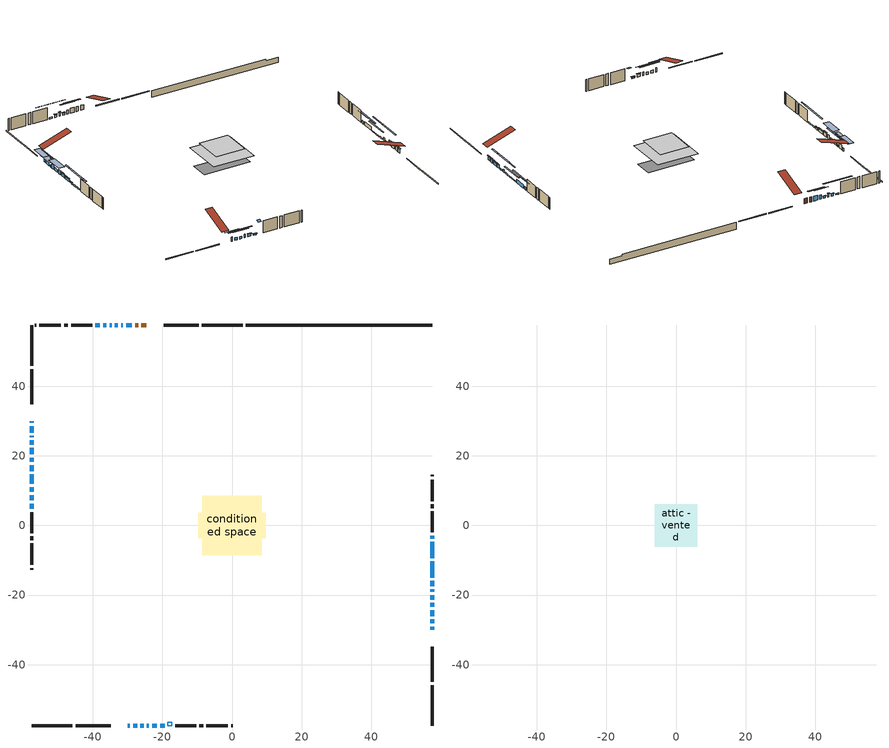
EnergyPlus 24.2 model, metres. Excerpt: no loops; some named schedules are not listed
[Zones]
conditioned space
 floor outside (Floor1 construction): -2.78,-2.78 -2.78,2.78 2.78,2.78 2.78,-2.78 z0.79
 floor adiabatic (AdiabaticFloorConstruction): -8.6,-8.6 -8.6,8.6 8.6,8.6 8.6,-8.6 z3.23
 floor foundation (Slab1 construction): -9.72,-3.69 -9.72,3.69 9.72,3.69 9.72,-3.69 z-1.95
 wall outside (RimJoist1 construction): 3.06,57.64 -8.67,57.64 / -57.64,-57.64 -45.9,-57.64 / -57.64,57.64 -57.64,45.9 / 57.64,-57.64 57.64,-45.9 z0.79:1.09
 wall outside (RimJoist2 construction): -9.6,57.64 -19.66,57.64 / -44.97,-57.64 -34.92,-57.64 / -57.64,44.97 -57.64,34.92 / 57.64,-44.97 57.64,-34.92 z0.79:1.09
 wall outside (AdiabaticWallConstruction 1): -24.65,57.64 -26.03,57.64 / -26.96,57.64 -27.85,57.64 z0.79:2.82
 wall outside (AdiabaticWallConstruction): -57.64,29.93 -57.64,29.47 / -57.64,22.3 -57.64,20.46 / 57.64,-19.09 57.64,-18.36 / 57.64,-3.77 57.64,-2.91 z0.79:2.01; 57.64,-29.93 57.64,-29.06 / 57.64,-28.13 57.64,-26.96 / -31.34,57.64 -31.9,57.64 / -29.93,-57.64 -29.37,-57.64 / -57.64,19.54 -57.64,18.32 z0.79:2.52; -28.78,57.64 -30.41,57.64 z0.79:2.77; -28.44,-57.64 -27.27,-57.64 / -22.96,-57.64 -21.59,-57.64 / -57.64,14.73 -57.64,11.99 z0.79:1.91; -26.34,-57.64 -25.37,-57.64 / -36.1,57.64 -37.07,57.64 z0.79:1.76; -57.64,28.54 -57.64,26.71 / -57.64,24.44 -57.64,23.22 z0.79:2.57; -57.64,25.78 -57.64,25.37 / -32.82,57.64 -33.69,57.64 z0.79:1.61; 57.64,-26.04 57.64,-24.31 / 57.64,-23.38 57.64,-22.21 z0.79:2.26; -34.62,57.64 -35.18,57.64 / -24.45,-57.64 -23.89,-57.64 / 57.64,-9.38 57.64,-4.7 z0.79:2.21; -20.66,-57.64 -19.33,-57.64 z0.79:1.25; -57.64,17.39 -57.64,15.66 z0.79:2.37; -57.64,11.06 -57.64,9.69 z0.79:1.4; 57.64,-21.29 57.64,-20.01 / 57.64,-17.44 57.64,-15.91 / -38,57.64 -39.27,57.64 / -57.64,8.76 -57.64,7.23 / -57.64,6.31 -57.64,4.78 z0.79:1.35; 57.64,-14.98 57.64,-10.31 z0.79:1.1
 wall outside (Wall1 construction): -40.2,57.64 -46.24,57.64 / -16.36,-57.64 -10.32,-57.64 / -57.64,3.85 -57.64,-2.19 / 57.64,-1.98 57.64,4.06 z0.79:5.67
 wall outside (Wall2 construction): -47.17,57.64 -48.26,57.64 / -9.39,-57.64 -8.3,-57.64 / -57.64,-3.12 -57.64,-4.21 / 57.64,4.99 57.64,6.08 z0.79:5.67
 wall outside (Wall3 construction): -49.19,57.64 -55.36,57.64 / -7.37,-57.64 -1.2,-57.64 / -57.64,-5.14 -57.64,-11.31 / 57.64,7.01 57.64,13.18 z0.79:5.67
 wall outside (Wall4 construction): -56.29,57.64 -56.71,57.64 / -0.27,-57.64 0.15,-57.64 / -57.64,-12.24 -57.64,-12.66 / 57.64,14.11 57.64,14.53 z0.79:5.67
 wall foundation (FoundationWall1 construction): 3.99,57.64,-1.95 3.99,57.64,0.79 52.27,57.64,0.79 52.27,57.64,0.05 57.64,57.64,0.05 57.64,57.64,-1.95
 window (WindowConstruction 25): -57.64,29.92 -57.64,29.47 z0.79:2.01
 window (WindowConstruction 3): 57.64,-29.92 57.64,-29.06 z0.79:2.52
 window (WindowConstruction 4): 57.64,-28.13 57.64,-26.96 z0.79:2.52
 window (WindowConstruction 5): -28.78,57.64 -30.41,57.64 z0.79:2.77
 window (WindowConstruction 6): -31.34,57.64 -31.9,57.64 z0.79:2.52
 window (WindowConstruction 7): -29.92,-57.64 -29.37,-57.64 z0.79:2.52
 window (WindowConstruction 8): -28.44,-57.64 -27.27,-57.64 z0.79:1.91
 window (WindowConstruction 9): -26.34,-57.64 -25.37,-57.64 z0.79:1.76
 window (WindowConstruction 10): -57.64,28.54 -57.64,26.71 z0.79:2.57
 window (WindowConstruction 26): -57.64,25.78 -57.64,25.37 z0.79:1.6
 window (WindowConstruction 11): -57.64,24.44 -57.64,23.22 z0.79:2.57
 window (WindowConstruction 12): -57.64,22.29 -57.64,20.47 z0.79:2.01
 window (WindowConstruction 13): -57.64,19.54 -57.64,18.32 z0.79:2.52
 window (WindowConstruction 14): 57.64,-26.04 57.64,-24.31 z0.79:2.26
 window (WindowConstruction 15): 57.64,-23.38 57.64,-22.21 z0.79:2.26
 window (WindowConstruction 16): -32.82,57.64 -33.69,57.64 z0.79:1.6
 window (WindowConstruction 17): -34.62,57.64 -35.17,57.64 z0.79:2.21
 window (WindowConstruction 18): -36.1,57.64 -37.07,57.64 z0.79:1.76
 window (WindowConstruction 19): -24.45,-57.64 -23.89,-57.64 z0.79:2.21
 window (WindowConstruction 20): -22.96,-57.64 -21.59,-57.64 z0.79:1.91
 window (WindowConstruction 21): -20.66,-57.64 -19.34,-57.64 z0.79:1.25
 window (WindowConstruction 22): -57.64,17.39 -57.64,15.66 z0.79:2.37
 window (WindowConstruction 23): -57.64,14.73 -57.64,11.99 z0.79:1.91
 window (WindowConstruction 24): -57.64,11.06 -57.64,9.69 z0.79:1.4
 window (WindowConstruction 28): 57.64,-21.29 57.64,-20.01 z0.79:1.35
 window (WindowConstruction 27): 57.64,-19.09 57.64,-18.36 z0.79:2.01
 window (WindowConstruction 29): 57.64,-17.44 57.64,-15.91 z0.79:1.35
 window (WindowConstruction 30): -38,57.64 -39.27,57.64 z0.79:1.35
 window (WindowConstruction 31): -57.64,8.76 -57.64,7.23 z0.79:1.35
 window (WindowConstruction 32): -57.64,6.3 -57.64,4.78 z0.79:1.35
 window (WindowConstruction): 57.64,-14.98 57.64,-10.31 z0.79:1.09
 window (WindowConstruction 1): 57.64,-9.38 57.64,-4.7 z0.79:2.21
 window (WindowConstruction 2): 57.64,-3.77 57.64,-2.91 z0.79:2.01
 door (Door): -24.65,57.64 -26.03,57.64 z0.79:2.82
 door (Door 1): -26.96,57.64 -27.85,57.64 z0.79:2.82
 ceiling adiabatic (AdiabaticFloorConstruction): 8.6,-8.6 8.6,8.6 -8.6,8.6 -8.6,-8.6 z3.23
 roof outside (AdiabaticRoofConstruction): -17.29,-57.64,5.67 -17.29,-56.57,6.02 -18.41,-56.57,6.02 -18.41,-57.64,5.67
 skylight (SkylightConstruction): -17.29,-57.64,5.67 -17.29,-56.58,6.02 -18.41,-56.58,6.02 -18.41,-57.64,5.67
attic - vented
 floor to conditioned space (Floor3 construction Reversed): -6.1,-6.1 -6.1,6.1 6.1,6.1 6.1,-6.1 z5.67
 roof outside (Roof1 construction): -23.72,57.64,5.67 -23.72,45.74,9.63 -20.59,45.74,9.63 -20.59,57.64,5.67; -30.85,-57.64,5.67 -30.85,-45.74,9.63 -33.99,-45.74,9.63 -33.99,-57.64,5.67; -57.64,30.85,5.67 -45.74,30.85,9.63 -45.74,33.99,9.63 -57.64,33.99,5.67; 57.64,-30.85,5.67 45.74,-30.85,9.63 45.74,-33.99,9.63 57.64,-33.99,5.67
shading: -57.64,26.42 -57.64,32.98 -60.08,32.98 -60.08,26.42 z5.06; 57.64,-28.86 57.64,-30.13 58.05,-30.13 58.05,-28.86 z2.72; 57.64,-26.76 57.64,-28.33 58.05,-28.33 58.05,-26.76 z2.72; -33.11,57.64 -26.08,57.64 -26.08,58.05 -33.11,58.05 z5.47; -34.6,57.64 -28.64,57.64 -28.64,58.05 -34.6,58.05 z5.22; -26.67,-57.64 -32.62,-57.64 -32.62,-58.05 -26.67,-58.05 z5.22; -24.57,-57.64 -31.14,-57.64 -31.14,-58.05 -24.57,-58.05 z4.61; -22.67,-57.64 -29.04,-57.64 -29.04,-58.05 -22.67,-58.05 z4.46; -57.64,24.01 -57.64,31.24 -58.05,31.24 -58.05,24.01 z5.27; -57.64,22.32 -57.64,28.83 -60.08,28.83 -60.08,22.32 z4.65; -57.64,20.52 -57.64,27.14 -58.05,27.14 -58.05,20.52 z5.27; -57.64,17.77 -57.64,24.99 -58.05,24.99 -58.05,17.77 z4.71; -57.64,15.27 -57.64,22.59 -60.08,22.59 -60.08,15.27 z5.57; 57.64,-24.11 57.64,-26.24 58.05,-26.24 58.05,-24.11 z2.46; 57.64,-22.01 57.64,-23.58 58.05,-23.58 58.05,-22.01 z2.46; -33.89,57.64 -32.62,57.64 -32.62,58.05 -33.89,58.05 z1.8; -35.38,57.64 -34.42,57.64 -34.42,58.05 -35.38,58.05 z2.41; -37.27,57.64 -35.9,57.64 -35.9,58.05 -37.27,58.05 z1.96; -21.19,-57.64 -27.15,-57.64 -27.15,-58.05 -21.19,-58.05 z4.91; -21.38,-57.64 -23.16,-57.64 -23.16,-58.05 -21.38,-58.05 z2.11; -19.14,-57.64 -20.86,-57.64 -20.86,-58.05 -19.14,-58.05 z1.45; -57.64,15.46 -57.64,17.59 -58.05,17.59 -58.05,15.46 z2.57; -57.64,11.79 -57.64,14.93 -58.05,14.93 -58.05,11.79 z2.11; -57.64,9.49 -57.64,11.26 -58.05,11.26 -58.05,9.49 z1.6; 57.64,-14.52 57.64,-26.78 58.05,-26.78 58.05,-14.52 z6.85; 57.64,-10.41 57.64,-22.93 58.05,-22.93 58.05,-10.41 z6.85; -44.77,57.64 -32.5,57.64 -32.5,58.05 -44.77,58.05 z6.85; -57.64,1.73 -57.64,14.26 -58.05,14.26 -58.05,1.73 z6.85; -57.64,-0.72 -57.64,11.8 -58.05,11.8 -58.05,-0.72 z6.85; 57.64,-7.61 57.64,-17.68 58.05,-17.68 58.05,-7.61 z3.8; 57.64,-2 57.64,-12.08 58.05,-12.08 58.05,-2 z4.91; 57.64,-0.21 57.64,-6.47 58.05,-6.47 58.05,-0.21 z4.71
[Building]
Building 1: Terrain=Suburbs
[Site:Location]
Edmonton Intl AP_AB: Latitude {deg}=53.31; Longitude {deg}=-113.58; Time Zone {hr}=-7; Elevation {m}=723; Keep Site Location Information=Yes
[Site:GroundTemperature:Shallow]
-1.56185, -3.61833, -3.78302, -2.80711, 1.11059, 5.01004, 8.39065, 10.5322, 10.7141, 8.97234, 5.67794, 1.89811
[Site:WaterMainsTemperature]
Calculation Method=Schedule; Temperature Schedule=mains temperature schedule
[Material] Roughness=Rough; Thermal Absorptance=0.9
Name | Thickness {m} | Conductivity {W/m-K} | Density {kg/m3} | Specific Heat {J/kg-K} | Solar Absorptance | Visible Absorptance
asphalt or fiberglass shingles | 0.00635 | 0.162714 | 1121.4 | 1465.45 | 0.4 | 0.4
asphalt or fiberglass shingles 1 | 0.00635 | 0.162714 | 1121.4 | 1465.45 | 0.7 | 0.7
ceiling loosefill ins | 0.169333 | 0.0480833 | 16.02 | 1046.75 | 0.7 | 0.7
ceiling stud and cavity | 0.1397 | 0.502125 | 65.682 | 1177.47 | 0.7 | 0.7
concrete 4.0 in. | 0.1016 | 1.803125 | 2242.8 | 837.4 | 0.7 | 0.7
concrete 8.0 in. | 0.2032 | 1.803125 | 2242.8 | 837.4 | 0.7 | 0.7
door material | 0.04445 | 0.053851 | 512.64 | 1214.23 | 0.7 | 0.7
exterior vertical ins | 0.0463172 | 0.029427 | 32.04 | 1214.23 | 0.7 | 0.7
floor covering | 0.0127 | 0.0433444 | 54.468 | 1339.84 | 0.6 | 0.6
floor rigid ins | 0.103632 | 0.029427 | 32.04 | 1214.23 | 0.7 | 0.7
floor rigid ins 1; roof rigid ins; wall rigid ins 1 | 0.512978 | 0.029427 | 32.04 | 1214.23 | 0.7 | 0.7
floor stud and cavity | 0.1397 | 0.442739 | 92.3553 | 1139.71 | 0.7 | 0.7
floor stud and cavity 1 | 0.1397 | 1.75129 | 37.0049 | 1207.88 | 0.7 | 0.7
furniture material conditioned space 1 | 0.1524 | 0.115458 | 640.8 | 1214.23 | 0.6 | 0.6
gypsum board | 0.0127 | 0.160291 | 801 | 837.4 | 0.6 | 0.6
gypsum board 1 | 0.0127 | 0.160291 | 801 | 837.4 | 0.7 | 0.7
osb sheathing 0.5 in. | 0.0127 | 0.115458 | 512.64 | 1214.23 | 0.7 | 0.7
osb sheathing 0.75 in. | 0.01905 | 0.115458 | 512.64 | 1214.23 | 0.7 | 0.7
osb sheathing 2.0 in. | 0.0508 | 0.115458 | 512.64 | 1214.23 | 0.7 | 0.7
rim joist rigid ins; wall rigid ins | 0.051816 | 0.029427 | 32.04 | 1214.23 | 0.7 | 0.7
rim joist stud and cavity | 0.0508 | 0.0448971 | 125.044 | 1163.47 | 0.6 | 0.6
rim joist stud and cavity 1 | 0.0508 | 0.0314414 | 125.044 | 1163.47 | 0.6 | 0.6
roof stud and cavity | 0.18415 | 1.78685 | 37.0049 | 1207.88 | 0.6 | 0.6
wall stud and cavity | 0.1397 | 0.24263 | 139.0536 | 1170.24 | 0.7 | 0.7
wall stud and cavity 1 | 0.1397 | 0.362289 | 139.0536 | 1170.24 | 0.7 | 0.7
wall stud and cavity 2 | 0.1397 | 0.249497 | 139.0536 | 1170.24 | 0.7 | 0.7
wall stud and cavity 3 | 0.1397 | 0.383292 | 139.0536 | 1170.24 | 0.7 | 0.7
wall stud and cavity 4 | 0.0889 | 0.380278 | 52.3479 | 1209.89 | 0.7 | 0.7
wall stud and cavity 5 | 0.0889 | 0.391764 | 83.0341 | 1211.67 | 0.7 | 0.7
wood siding | 0.0254 | 0.102417 | 544.68 | 1172.36 | 0.4 | 0.4
wood siding 1; wood siding 2; wood siding 3 | 0.0254 | 0.102417 | 544.68 | 1172.36 | 0.7 | 0.7
[WindowMaterial:SimpleGlazingSystem]
Name | U-Factor {W/m2-K} | Solar Heat Gain Coefficient
SkylightMaterial | 2.63779 | 0.4586
WindowMaterial | 2.4211 | 0.36
WindowMaterial 1 | 1.939037 | 0.46
WindowMaterial 10 | 1.98389 | 0.45
WindowMaterial 11 | 2.07474 | 0.43
WindowMaterial 12 | 1.98673 | 0.45
WindowMaterial 13 | 2.06339 | 0.43
WindowMaterial 14 | 2.01058 | 0.44
WindowMaterial 15 | 2.15026 | 0.41
WindowMaterial 16 | 2.17865 | 0.41
WindowMaterial 17 | 2.46993 | 0.27
WindowMaterial 18 | 2.93382 | 0.6
WindowMaterial 19 | 2.55056 | 0.26
WindowMaterial 2 | 1.777214 | 0.55
WindowMaterial 20 | 1.953232 | 0.46
WindowMaterial 21 | 2.15594 | 0.41
WindowMaterial 22 | 2.26155 | 0.39
WindowMaterial 23 | 2.711245 | 0.29
WindowMaterial 24 | 2.16956 | 0.41
WindowMaterial 25 | 2.99458 | 0.52
WindowMaterial 26 | 3.01388 | 0.5
WindowMaterial 27 | 3.02183 | 0.49
WindowMaterial 28 | 2.99117 | 0.53
WindowMaterial 29 | 3.0559 | 0.43
WindowMaterial 3 | 2.04805 | 0.44
WindowMaterial 4 | 1.992978 | 0.45
WindowMaterial 5 | 2.049758 | 0.44
WindowMaterial 6 | 2.16218 | 0.41
WindowMaterial 7 | 2.046919 | 0.44
WindowMaterial 8 | 2.09972 | 0.42
WindowMaterial 9 | 2.03386 | 0.44
[Construction]
AdiabaticFloorConstruction: floor stud and cavity 1, floor rigid ins 1, osb sheathing 0.75 in., floor covering
AdiabaticRoofConstruction: asphalt or fiberglass shingles 1, roof rigid ins, osb sheathing 0.75 in., roof stud and cavity
AdiabaticWallConstruction: wood siding 2, wall rigid ins 1, wall stud and cavity 4, gypsum board
AdiabaticWallConstruction 1: wood siding 3, wall rigid ins 1, wall stud and cavity 4, gypsum board
Door; Door 1: door material
Floor1 construction: floor stud and cavity, floor rigid ins, osb sheathing 0.75 in., floor covering
Floor3 construction Reversed: gypsum board, ceiling stud and cavity, ceiling loosefill ins
FoundationWall1 construction: concrete 8.0 in., gypsum board 1
furniture construction conditioned space 1: furniture material conditioned space 1
PartitionWallConstruction: gypsum board, wall stud and cavity 5, gypsum board
RimJoist1 construction: wood siding 1, rim joist rigid ins, osb sheathing 2.0 in., rim joist stud and cavity
RimJoist2 construction: wood siding 1, osb sheathing 2.0 in., rim joist stud and cavity 1
Roof1 construction: asphalt or fiberglass shingles
SkylightConstruction: SkylightMaterial
Slab1 construction: concrete 4.0 in.
Wall1 construction: wood siding, wall rigid ins, osb sheathing 0.5 in., wall stud and cavity, gypsum board
Wall2 construction: wood siding, wall rigid ins, osb sheathing 0.5 in., wall stud and cavity 1, gypsum board
Wall3 construction: wood siding, wall rigid ins, osb sheathing 0.5 in., wall stud and cavity 2, gypsum board
Wall4 construction: wood siding, wall rigid ins, osb sheathing 0.5 in., wall stud and cavity 3, gypsum board
WindowConstruction: WindowMaterial
WindowConstruction 1: WindowMaterial 1
WindowConstruction 10: WindowMaterial 9
WindowConstruction 11: WindowMaterial 10
WindowConstruction 12: WindowMaterial 11
WindowConstruction 13: WindowMaterial 12
WindowConstruction 14: WindowMaterial 13
WindowConstruction 15: WindowMaterial 14
WindowConstruction 16: WindowMaterial 15
WindowConstruction 17; WindowConstruction 19: WindowMaterial 16
WindowConstruction 18: WindowMaterial 17
WindowConstruction 2: WindowMaterial 2
WindowConstruction 20; WindowConstruction 23: WindowMaterial 18
WindowConstruction 21: WindowMaterial 19
WindowConstruction 22: WindowMaterial 20
WindowConstruction 24: WindowMaterial 21
WindowConstruction 25: WindowMaterial 22
WindowConstruction 26: WindowMaterial 23
WindowConstruction 27: WindowMaterial 24
WindowConstruction 28: WindowMaterial 25
WindowConstruction 29: WindowMaterial 26
WindowConstruction 3: WindowMaterial 3
WindowConstruction 30: WindowMaterial 27
WindowConstruction 31: WindowMaterial 28
WindowConstruction 32: WindowMaterial 29
WindowConstruction 4: WindowMaterial 4
WindowConstruction 5: WindowMaterial 5
WindowConstruction 6; WindowConstruction 7: WindowMaterial 6
WindowConstruction 8: WindowMaterial 7
WindowConstruction 9: WindowMaterial 8
[Zone] Multiplier=1; Part of Total Floor Area=Yes
Name | Volume {m3}
attic - vented | 97.1249
conditioned space | 1243.5
[Space]
Name | Zone | Volume {m3}
attic - vented 1 | attic - vented | 97.1249
conditioned space 1 | conditioned space | 1243.5
[ZoneInfiltration:EffectiveLeakageArea]
infil attic - vented 1: Zone or Space=attic - vented 1; Schedule=Always On Discrete; Effective Air Leakage Area {cm2}=5184.74; Stack Coefficient=0.000275701; Wind Coefficient=1.12186e-05
[ZoneMixing]
whole house fan mix: Zone or Space=attic - vented; Schedule=Always On Continuous; Design Flow Rate Calculation Method=Flow/Zone; Design Flow Rate {m3/s}=0; Source Zone or Space=conditioned space
[SurfaceProperty:ExposedFoundationPerimeter]
Slab1: Exposed Perimeter Calculation Method=TotalExposedPerimeter; Total Exposed Perimeter {m}=53.644
[InternalMass] Zone or ZoneList=conditioned space; Space or SpaceList=conditioned space 1
Name | Construction | Surface Area {m2}
furniture mass conditioned space 1 | furniture construction conditioned space 1 | 188.028
partition wall mass | PartitionWallConstruction | 470.07
[Lights]
interior lighting: Zone or ZoneList or Space or SpaceList=conditioned space 1; Schedule=interior lighting schedule; Design Level Calculation Method=LightingLevel; Lighting Level {W}=343.2; Return Air Fraction=0; Fraction Radiant=0.6; Fraction Visible=0.2; Fraction Replaceable=1
[People]
occupants: Zone or ZoneList or Space or SpaceList=conditioned space 1; Number of People Schedule=occupants schedule; Number of People Calculation Method=People; Number of People=3; Fraction Radiant=0.314171; Sensible Heat Fraction=0.56303; Activity Level Schedule=occupants activity schedule; Carbon Dioxide Generation Rate {m3/s-W}=0; Enable ASHRAE 55 Comfort Warnings=No; Mean Radiant Temperature Calculation Type=EnclosureAveraged
[ElectricEquipment] Zone or ZoneList or Space or SpaceList=conditioned space 1; Design Level Calculation Method=EquipmentLevel
Name | Schedule | Design Level {W} | Fraction Latent | Fraction Radiant | Fraction Lost
clothes dryer | clothes dryer schedule | 140.772 | 0.015 | 0.081 | 0.85
clothes washer | clothes washer schedule | 32.1985 | 0.03 | 0.162 | 0.7
cooking range | cooking range schedule | 215.147 | 0.08 | 0.432 | 0.2
dishwasher | dishwasher schedule | 66.8632 | 0.3 | 0.18 | 0.4
fridge | fridge schedule | 72.9452 | 0 | 0.6 | 0
mech vent bath fan 0 | mech vent bath fan 0 schedule | 50.2 | 0 | 0 | 1
mech vent bath fan 1 | mech vent bath fan 1 schedule | 50.2 | 0 | 0 | 1
mech vent house fan | mech vent house fan schedule | 0 | 0 | 0 | 1
mech vent house fan cfis | mech vent house fan cfis schedule | 0 | 0 | 0 | 0
mech vent range fan 0 | mech vent range fan 0 schedule | 57 | 0 | 0 | 1
misc plug loads | misc plug loads schedule | 494.7 | 0.045 | 0.513 | 0.1
whole house fan | Always On Discrete | 0 | 0 | 0 | 1
[OtherEquipment] Zone or ZoneList or Space or SpaceList=conditioned space 1; Design Level Calculation Method=EquipmentLevel
Name | Fuel Type | Schedule | Design Level {W} | Fraction Latent | Fraction Radiant | Fraction Lost
clothes dryer 1 | Electricity | clothes dryer schedule | 0 | 0.015 | 0.081 | 0.85
cooking range 1 | Electricity | cooking range schedule | 0 | 0.08 | 0.432 | 0.2
general water use latent | None | general water use schedule | 62.594 | 1 | 0 | 0
general water use sensible | None | general water use schedule | -61.6891 | 0 | 0.6 | 0
mech vent house fan latent load | None | Always On Discrete | 0 | 1 | 0 | 0
mech vent house fan sensible load | None | Always On Discrete | 0 | 0 | 0 | 0
water heater energy adjustment1 | NaturalGas | Always On Discrete | 0.01 | 0 | 0 | 1
[ZoneInfiltration:DesignFlowRate] Zone or ZoneList or Space or SpaceList=conditioned space 1; Schedule=Always On Discrete; Design Flow Rate Calculation Method=Flow/Zone; Design Flow Rate {m3/s}=0
infil flow; natural vent flow; whole house fan flow
[Foundation:Kiva]
Foundation Kiva 1: Initial Indoor Air Temperature {C}=18; Wall Height Above Grade {m}=0.790011; Wall Depth Below Slab {m}=0.2032; Custom Block Material Name 1=exterior vertical ins; Custom Block Depth 1 {m}=2.74; Custom Block X Position 1 {m}=0.2159; Custom Block Z Position 1 {m}=0
[Foundation:Kiva:Settings]
Soil Conductivity {W/m-K}=0.849921; Soil Density {kg/m3}=1842.3; Soil Specific Heat {J/kg-K}=418.7; Ground Solar Absorptivity=0.9; Ground Thermal Absorptivity=0.9; Ground Surface Roughness {m}=0.03; Far-Field Width {m}=40; Deep-Ground Boundary Condition=ZeroFlux; Deep-Ground Depth {m}=40; Minimum Cell Dimension {m}=0.2; Maximum Cell Growth Coefficient=3; Simulation Timestep=Timestep
[Exterior:Lights]
exterior lighting: Schedule=exterior lighting schedule; Design Level {W}=75.6
[Schedule:Constant]
Name | Hourly Value
Always On Continuous; mech vent house fan schedule; mech vent house fan cfis schedule; Always On Discrete | 1
occupants activity schedule | 117.228
fridge schedule | 0
[Schedule:Week:Daily]
interior lighting schedule Week Rule - Jan1-Jan27: interior lighting schedule day, interior lighting schedule day, interior lighting schedule day, interior lighting schedule day, interior lighting schedule day, interior lighting schedule day, interior lighting schedule day, interior lighting schedule default day, interior lighting schedule default day, interior lighting schedule default day, interior lighting schedule default day, interior lighting schedule default day
interior lighting schedule Week Rule - Jan28-Feb3: interior lighting schedule day, interior lighting schedule day, interior lighting schedule day, interior lighting schedule day, interior lighting schedule day 1, interior lighting schedule day 1, interior lighting schedule day 1, interior lighting schedule default day, interior lighting schedule default day, interior lighting schedule default day, interior lighting schedule default day, interior lighting schedule default day
interior lighting schedule Week Rule - Feb4-Feb24: interior lighting schedule day 1, interior lighting schedule day 1, interior lighting schedule day 1, interior lighting schedule day 1, interior lighting schedule day 1, interior lighting schedule day 1, interior lighting schedule day 1, interior lighting schedule default day, interior lighting schedule default day, interior lighting schedule default day, interior lighting schedule default day, interior lighting schedule default day
interior lighting schedule Week Rule - Feb25-Mar3: interior lighting schedule day 1, interior lighting schedule day 1, interior lighting schedule day 1, interior lighting schedule day 1, interior lighting schedule day 2, interior lighting schedule day 2, interior lighting schedule day 2, interior lighting schedule default day, interior lighting schedule default day, interior lighting schedule default day, interior lighting schedule default day, interior lighting schedule default day
interior lighting schedule Week Rule - Mar4-Mar31: interior lighting schedule day 2, interior lighting schedule day 2, interior lighting schedule day 2, interior lighting schedule day 2, interior lighting schedule day 2, interior lighting schedule day 2, interior lighting schedule day 2, interior lighting schedule default day, interior lighting schedule default day, interior lighting schedule default day, interior lighting schedule default day, interior lighting schedule default day
interior lighting schedule Week Rule - Apr1-Apr28: interior lighting schedule day 3, interior lighting schedule day 3, interior lighting schedule day 3, interior lighting schedule day 3, interior lighting schedule day 3, interior lighting schedule day 3, interior lighting schedule day 3, interior lighting schedule default day, interior lighting schedule default day, interior lighting schedule default day, interior lighting schedule default day, interior lighting schedule default day
interior lighting schedule Week Rule - Apr29-May5: interior lighting schedule day 3, interior lighting schedule day 3, interior lighting schedule day 4, interior lighting schedule day 4, interior lighting schedule day 4, interior lighting schedule day 4, interior lighting schedule day 4, interior lighting schedule default day, interior lighting schedule default day, interior lighting schedule default day, interior lighting schedule default day, interior lighting schedule default day
interior lighting schedule Week Rule - May6-May26: interior lighting schedule day 4, interior lighting schedule day 4, interior lighting schedule day 4, interior lighting schedule day 4, interior lighting schedule day 4, interior lighting schedule day 4, interior lighting schedule day 4, interior lighting schedule default day, interior lighting schedule default day, interior lighting schedule default day, interior lighting schedule default day, interior lighting schedule default day
interior lighting schedule Week Rule - May27-Jun2: interior lighting schedule day 4, interior lighting schedule day 4, interior lighting schedule day 4, interior lighting schedule day 4, interior lighting schedule day 4, interior lighting schedule day 5, interior lighting schedule day 5, interior lighting schedule default day, interior lighting schedule default day, interior lighting schedule default day, interior lighting schedule default day, interior lighting schedule default day
interior lighting schedule Week Rule - Jun3-Jun30: interior lighting schedule day 5, interior lighting schedule day 5, interior lighting schedule day 5, interior lighting schedule day 5, interior lighting schedule day 5, interior lighting schedule day 5, interior lighting schedule day 5, interior lighting schedule default day, interior lighting schedule default day, interior lighting schedule default day, interior lighting schedule default day, interior lighting schedule default day
interior lighting schedule Week Rule - Jul1-Jul28: interior lighting schedule day 6, interior lighting schedule day 6, interior lighting schedule day 6, interior lighting schedule day 6, interior lighting schedule day 6, interior lighting schedule day 6, interior lighting schedule day 6, interior lighting schedule default day, interior lighting schedule default day, interior lighting schedule default day, interior lighting schedule default day, interior lighting schedule default day
interior lighting schedule Week Rule - Jul29-Aug4: interior lighting schedule day 6, interior lighting schedule day 6, interior lighting schedule day 6, interior lighting schedule day 7, interior lighting schedule day 7, interior lighting schedule day 7, interior lighting schedule day 7, interior lighting schedule default day, interior lighting schedule default day, interior lighting schedule default day, interior lighting schedule default day, interior lighting schedule default day
interior lighting schedule Week Rule - Aug5-Aug25: interior lighting schedule day 7, interior lighting schedule day 7, interior lighting schedule day 7, interior lighting schedule day 7, interior lighting schedule day 7, interior lighting schedule day 7, interior lighting schedule day 7, interior lighting schedule default day, interior lighting schedule default day, interior lighting schedule default day, interior lighting schedule default day, interior lighting schedule default day
interior lighting schedule Week Rule - Aug26-Sep1: interior lighting schedule day 7, interior lighting schedule day 7, interior lighting schedule day 7, interior lighting schedule day 7, interior lighting schedule day 7, interior lighting schedule day 7, interior lighting schedule day 8, interior lighting schedule default day, interior lighting schedule default day, interior lighting schedule default day, interior lighting schedule default day, interior lighting schedule default day
interior lighting schedule Week Rule - Sep2-Sep29: interior lighting schedule day 8, interior lighting schedule day 8, interior lighting schedule day 8, interior lighting schedule day 8, interior lighting schedule day 8, interior lighting schedule day 8, interior lighting schedule day 8, interior lighting schedule default day, interior lighting schedule default day, interior lighting schedule default day, interior lighting schedule default day, interior lighting schedule default day
interior lighting schedule Week Rule - Sep30-Oct6: interior lighting schedule day 8, interior lighting schedule day 9, interior lighting schedule day 9, interior lighting schedule day 9, interior lighting schedule day 9, interior lighting schedule day 9, interior lighting schedule day 9, interior lighting schedule default day, interior lighting schedule default day, interior lighting schedule default day, interior lighting schedule default day, interior lighting schedule default day
interior lighting schedule Week Rule - Oct7-Oct27: interior lighting schedule day 9, interior lighting schedule day 9, interior lighting schedule day 9, interior lighting schedule day 9, interior lighting schedule day 9, interior lighting schedule day 9, interior lighting schedule day 9, interior lighting schedule default day, interior lighting schedule default day, interior lighting schedule default day, interior lighting schedule default day, interior lighting schedule default day
interior lighting schedule Week Rule - Oct28-Nov3: interior lighting schedule day 9, interior lighting schedule day 9, interior lighting schedule day 9, interior lighting schedule day 9, interior lighting schedule day 10, interior lighting schedule day 10, interior lighting schedule day 10, interior lighting schedule default day, interior lighting schedule default day, interior lighting schedule default day, interior lighting schedule default day, interior lighting schedule default day
interior lighting schedule Week Rule - Nov4-Nov24: interior lighting schedule day 10, interior lighting schedule day 10, interior lighting schedule day 10, interior lighting schedule day 10, interior lighting schedule day 10, interior lighting schedule day 10, interior lighting schedule day 10, interior lighting schedule default day, interior lighting schedule default day, interior lighting schedule default day, interior lighting schedule default day, interior lighting schedule default day
interior lighting schedule Week Rule - Nov25-Dec1: interior lighting schedule day 10, interior lighting schedule day 10, interior lighting schedule day 10, interior lighting schedule day 10, interior lighting schedule day 10, interior lighting schedule day 10, interior lighting schedule day 11, interior lighting schedule default day, interior lighting schedule default day, interior lighting schedule default day, interior lighting schedule default day, interior lighting schedule default day
interior lighting schedule Week Rule - Dec2-Dec31: interior lighting schedule day 11, interior lighting schedule day 11, interior lighting schedule day 11, interior lighting schedule day 11, interior lighting schedule day 11, interior lighting schedule day 11, interior lighting schedule day 11, interior lighting schedule default day, interior lighting schedule default day, interior lighting schedule default day, interior lighting schedule default day, interior lighting schedule default day
occupants schedule Week Rule - Jan1-Dec31: occupants schedule day, occupants schedule day, occupants schedule day, occupants schedule day, occupants schedule day, occupants schedule day, occupants schedule day, occupants schedule default day, occupants schedule default day, occupants schedule default day, occupants schedule default day, occupants schedule default day
clothes dryer schedule Week Rule - Jan1-Dec31: clothes dryer schedule day, clothes dryer schedule day, clothes dryer schedule day, clothes dryer schedule day, clothes dryer schedule day, clothes dryer schedule day, clothes dryer schedule day, clothes dryer schedule default day, clothes dryer schedule default day, clothes dryer schedule default day, clothes dryer schedule default day, clothes dryer schedule default day
clothes washer schedule Week Rule - Jan1-Dec31: clothes washer schedule day, clothes washer schedule day, clothes washer schedule day, clothes washer schedule day, clothes washer schedule day, clothes washer schedule day, clothes washer schedule day, clothes washer schedule default day, clothes washer schedule default day, clothes washer schedule default day, clothes washer schedule default day, clothes washer schedule default day
[Schedule:Year]
interior lighting schedule: interior lighting schedule Week Rule - Jan1-Jan27, 1, 1, 1, 27, interior lighting schedule Week Rule - Jan28-Feb3, 1, 28, 2, 3, interior lighting schedule Week Rule - Feb4-Feb24, 2, 4, 2, 24, interior lighting schedule Week Rule - Feb25-Mar3, 2, 25, 3, 3, interior lighting schedule Week Rule - Mar4-Mar31, 3, 4, 3, 31, interior lighting schedule Week Rule - Apr1-Apr28, 4, 1, 4, 28, interior lighting schedule Week Rule - Apr29-May5, 4, 29, 5, 5, interior lighting schedule Week Rule - May6-May26, 5, 6, 5, 26, interior lighting schedule Week Rule - May27-Jun2, 5, 27, 6, 2, interior lighting schedule Week Rule - Jun3-Jun30, 6, 3, 6, 30, interior lighting schedule Week Rule - Jul1-Jul28, 7, 1, 7, 28, interior lighting schedule Week Rule - Jul29-Aug4, 7, 29, 8, 4, interior lighting schedule Week Rule - Aug5-Aug25, 8, 5, 8, 25, interior lighting schedule Week Rule - Aug26-Sep1, 8, 26, 9, 1, interior lighting schedule Week Rule - Sep2-Sep29, 9, 2, 9, 29, interior lighting schedule Week Rule - Sep30-Oct6, 9, 30, 10, 6, interior lighting schedule Week Rule - Oct7-Oct27, 10, 7, 10, 27, interior lighting schedule Week Rule - Oct28-Nov3, 10, 28, 11, 3, interior lighting schedule Week Rule - Nov4-Nov24, 11, 4, 11, 24, interior lighting schedule Week Rule - Nov25-Dec1, 11, 25, 12, 1, interior lighting schedule Week Rule - Dec2-Dec31, 12, 2, 12, 31
occupants schedule: occupants schedule Week Rule - Jan1-Dec31, 1, 1, 12, 31
clothes dryer schedule: clothes dryer schedule Week Rule - Jan1-Dec31, 1, 1, 12, 31
clothes washer schedule: clothes washer schedule Week Rule - Jan1-Dec31, 1, 1, 12, 31
cooking range schedule: cooking range schedule Week Rule - Jan1-Dec31, 1, 1, 12, 31
dishwasher schedule: dishwasher schedule Week Rule - Jan1-Dec31, 1, 1, 12, 31
mech vent bath fan 0 schedule: mech vent bath fan 0 schedule Week Rule - Jan1-Dec31, 1, 1, 12, 31
mech vent bath fan 1 schedule: mech vent bath fan 1 schedule Week Rule - Jan1-Dec31, 1, 1, 12, 31
mech vent range fan 0 schedule: mech vent range fan 0 schedule Week Rule - Jan1-Dec31, 1, 1, 12, 31
misc plug loads schedule: misc plug loads schedule Week Rule - Jan1-Dec31, 1, 1, 12, 31
general water use schedule: general water use schedule Week Rule - Jan1-Dec31, 1, 1, 12, 31
exterior lighting schedule: exterior lighting schedule Week Rule - Jan1-Jan27, 1, 1, 1, 27, exterior lighting schedule Week Rule - Jan28-Feb3, 1, 28, 2, 3, exterior lighting schedule Week Rule - Feb4-Feb24, 2, 4, 2, 24, exterior lighting schedule Week Rule - Feb25-Mar3, 2, 25, 3, 3, exterior lighting schedule Week Rule - Mar4-Mar31, 3, 4, 3, 31, exterior lighting schedule Week Rule - Apr1-Apr28, 4, 1, 4, 28, exterior lighting schedule Week Rule - Apr29-May5, 4, 29, 5, 5, exterior lighting schedule Week Rule - May6-May26, 5, 6, 5, 26, exterior lighting schedule Week Rule - May27-Jun2, 5, 27, 6, 2, exterior lighting schedule Week Rule - Jun3-Jun30, 6, 3, 6, 30, exterior lighting schedule Week Rule - Jul1-Jul28, 7, 1, 7, 28, exterior lighting schedule Week Rule - Jul29-Aug4, 7, 29, 8, 4, exterior lighting schedule Week Rule - Aug5-Aug25, 8, 5, 8, 25, exterior lighting schedule Week Rule - Aug26-Sep1, 8, 26, 9, 1, exterior lighting schedule Week Rule - Sep2-Sep29, 9, 2, 9, 29, exterior lighting schedule Week Rule - Sep30-Oct6, 9, 30, 10, 6, exterior lighting schedule Week Rule - Oct7-Oct27, 10, 7, 10, 27, exterior lighting schedule Week Rule - Oct28-Nov3, 10, 28, 11, 3, exterior lighting schedule Week Rule - Nov4-Nov24, 11, 4, 11, 24, exterior lighting schedule Week Rule - Nov25-Dec1, 11, 25, 12, 1, exterior lighting schedule Week Rule - Dec2-Dec31, 12, 2, 12, 31
[Schedule:Compact]
mains temperature schedule: Through: 01/01, For: AllDays, Until: 24:00, 3.97167, Through: 01/02, For: AllDays, Until: 24:00, 3.90778, Through: 01/03, For: AllDays, Until: 24:00, 3.84556, Through: 01/04, For: AllDays, Until: 24:00, 3.78389, Through: 01/05, For: AllDays, Until: 24:00, 3.72278, Through: 01/06, For: AllDays, Until: 24:00, 3.66278, Through: 01/07, For: AllDays, Until: 24:00, 3.60389, Through: 01/08, For: AllDays, Until: 24:00, 3.54556, Through: 01/09, For: AllDays, Until: 24:00, 3.48833, Through: 01/10, For: AllDays, Until: 24:00, 3.43167, Through: 01/11, For: AllDays, Until: 24:00, 3.37611, Through: 01/12, For: AllDays, Until: 24:00, 3.32167, Through: 01/13, For: AllDays, Until: 24:00, 3.26833, Through: 01/14, For: AllDays, Until: 24:00, 3.21556, Through: 01/15, For: AllDays, Until: 24:00, 3.16444, Through: 01/16, For: AllDays, Until: 24:00, 3.11389, Through: 01/17, For: AllDays, Until: 24:00, 3.06444, Through: 01/18, For: AllDays, Until: 24:00, 3.01611, Through: 01/19, For: AllDays, Until: 24:00, 2.96889, Through: 01/20, For: AllDays, Until: 24:00, 2.92278, Through: 01/21, For: AllDays, Until: 24:00, 2.87722, Through: 01/22, For: AllDays, Until: 24:00, 2.83333, Through: 01/23, For: AllDays, Until: 24:00, 2.79056, Through: 01/24, For: AllDays, Until: 24:00, 2.74889, Through: 01/25, For: AllDays, Until: 24:00, 2.70833, Through: 01/26, For: AllDays, Until: 24:00, 2.66889, Through: 01/27, For: AllDays, Until: 24:00, 2.63056, Through: 01/28, For: AllDays, Until: 24:00, 2.59333, Through: 01/29, For: AllDays, Until: 24:00, 2.55778, Through: 01/30, For: AllDays, Until: 24:00, 2.52278, Through: 01/31, For: AllDays, Until: 24:00, 2.48944, Through: 02/01, For: AllDays, Until: 24:00, 2.45722, Through: 02/02, For: AllDays, Until: 24:00, 2.42611, Through: 02/03, For: AllDays, Until: 24:00, 2.39667, Through: 02/04, For: AllDays, Until: 24:00, 2.36833, Through: 02/05, For: AllDays, Until: 24:00, 2.34111, Through: 02/06, For: AllDays, Until: 24:00, 2.315, Through: 02/07, For: AllDays, Until: 24:00, 2.29056, Through: 02/08, For: AllDays, Until: 24:00, 2.26722, Through: 02/09, For: AllDays, Until: 24:00, 2.245, Through: 02/10, For: AllDays, Until: 24:00, 2.22444, Through: 02/11, For: AllDays, Until: 24:00, 2.20444, Through: 02/12, For: AllDays, Until: 24:00, 2.18667, Through: 02/13, For: AllDays, Until: 24:00, 2.17, Through: 02/14, For: AllDays, Until: 24:00, 2.15444, Through: 02/15, For: AllDays, Until: 24:00, 2.14, Through: 02/16, For: AllDays, Until: 24:00, 2.12722, Through: 02/17, For: AllDays, Until: 24:00, 2.11556, Through: 02/18, For: AllDays, Until: 24:00, 2.10556, Through: 02/19, For: AllDays, Until: 24:00, 2.09667, Through: 02/20, For: AllDays, Until: 24:00, 2.08889, Through: 02/21, For: AllDays, Until: 24:00, 2.08278, Through: 02/22, For: AllDays, Until: 24:00, 2.07833, Through: 02/23, For: AllDays, Until: 24:00, 2.07444, Through: 02/24, For: AllDays, Until: 24:00, 2.07278, Through: 02/25, For: AllDays, Until: 24:00, 2.07167, Through: 02/26, For: AllDays, Until: 24:00, 2.07222, Through: 02/27, For: AllDays, Until: 24:00, 2.07444, Through: 02/28, For: AllDays, Until: 24:00, 2.07778, Through: 03/01, For: AllDays, Until: 24:00, 2.08222, Through: 03/02, For: AllDays, Until: 24:00, 2.08833, Through: 03/03, For: AllDays, Until: 24:00, 2.09556, Through: 03/04, For: AllDays, Until: 24:00, 2.10444, Through: 03/05, For: AllDays, Until: 24:00, 2.11444, Through: 03/06, For: AllDays, Until: 24:00, 2.12556, Through: 03/07, For: AllDays, Until: 24:00, 2.13833, Through: 03/08, For: AllDays, Until: 24:00, 2.15278, Through: 03/09, For: AllDays, Until: 24:00, 2.16778, Through: 03/10, For: AllDays, Until: 24:00, 2.18444, Through: 03/11, For: AllDays, Until: 24:00, 2.20278, Through: 03/12, For: AllDays, Until: 24:00, 2.22167, Through: 03/13, For: AllDays, Until: 24:00, 2.24278, Through: 03/14, For: AllDays, Until: 24:00, 2.26444, Through: 03/15, For: AllDays, Until: 24:00, 2.28778, Through: 03/16, For: AllDays, Until: 24:00, 2.31222, Through: 03/17, For: AllDays, Until: 24:00, 2.33778, Through: 03/18, For: AllDays, Until: 24:00, 2.365, Through: 03/19, For: AllDays, Until: 24:00, 2.39333, Through: 03/20, For: AllDays, Until: 24:00, 2.42278, Through: 03/21, For: AllDays, Until: 24:00, 2.45389, Through: 03/22, For: AllDays, Until: 24:00, 2.48611, Through: 03/23, For: AllDays, Until: 24:00, 2.51889, Through: 03/24, For: AllDays, Until: 24:00, 2.55389, Through: 03/25, For: AllDays, Until: 24:00, 2.58944, Through: 03/26, For: AllDays, Until: 24:00, 2.62611, Through: 03/27, For: AllDays, Until: 24:00, 2.66444, Through: 03/28, For: AllDays, Until: 24:00, 2.70389, Through: 03/29, For: AllDays, Until: 24:00, 2.74389, Through: 03/30, For: AllDays, Until: 24:00, 2.78556, Through: 03/31, For: AllDays, Until: 24:00, 2.82833, Through: 04/01, For: AllDays, Until: 24:00, 2.87222, Through: 04/02, For: AllDays, Until: 24:00, 2.91722, Through: 04/03, For: AllDays, Until: 24:00, 2.96333, Through: 04/04, For: AllDays, Until: 24:00, 3.01056, Through: 04/05, For: AllDays, Until: 24:00, 3.05889, Through: 04/06, For: AllDays, Until: 24:00, 3.10833, Through: 04/07, For: AllDays, Until: 24:00, 3.15833, Through: 04/08, For: AllDays, Until: 24:00, 3.21, Through: 04/09, For: AllDays, Until: 24:00, 3.26222, Through: 04/10, For: AllDays, Until: 24:00, 3.31556, Through: 04/11, For: AllDays, Until: 24:00, 3.37, Through: 04/12, For: AllDays, Until: 24:00, 3.42556, Through: 04/13, For: AllDays, Until: 24:00, 3.48167, Through: 04/14, For: AllDays, Until: 24:00, 3.53889, Through: 04/15, For: AllDays, Until: 24:00, 3.59722, Through: 04/16, For: AllDays, Until: 24:00, 3.65611, Through: 04/17, For: AllDays, Until: 24:00, 3.71611, Through: 04/18, For: AllDays, Until: 24:00, 3.77667, Through: 04/19, For: AllDays, Until: 24:00, 3.83833, Through: 04/20, For: AllDays, Until: 24:00, 3.90111, Through: 04/21, For: AllDays, Until: 24:00, 3.96444, Through: 04/22, For: AllDays, Until: 24:00, 4.02833, Through: 04/23, For: AllDays, Until: 24:00, 4.09333, Through: 04/24, For: AllDays, Until: 24:00, 4.15889, Through: 04/25, For: AllDays, Until: 24:00, 4.225, Through: 04/26, For: AllDays, Until: 24:00, 4.29222, Through: 04/27, For: AllDays, Until: 24:00, 4.36, Through: 04/28, For: AllDays, Until: 24:00, 4.42833, Through: 04/29, For: AllDays, Until: 24:00, 4.49722, Through: 04/30, For: AllDays, Until: 24:00, 4.56667, Through: 05/01, For: AllDays, Until: 24:00, 4.63722, Through: 05/02, For: AllDays, Until: 24:00, 4.70833, Through: 05/03, For: AllDays, Until: 24:00, 4.77944, Through: 05/04, For: AllDays, Until: 24:00, 4.85167, Through: 05/05, For: AllDays, Until: 24:00, 4.92389, Through: 05/06, For: AllDays, Until: 24:00, 4.99722, Through: 05/07, For: AllDays, Until: 24:00, 5.07056, Through: 05/08, For: AllDays, Until: 24:00, 5.145, Through: 05/09, For: AllDays, Until: 24:00, 5.21944, Through: 05/10, For: AllDays, Until: 24:00, 5.29389, Through: 05/11, For: AllDays, Until: 24:00, 5.36944, Through: 05/12, For: AllDays, Until: 24:00, 5.445, Through: 05/13, For: AllDays, Until: 24:00, 5.52111, Through: 05/14, For: AllDays, Until: 24:00, 5.59722, Through: 05/15, For: AllDays, Until: 24:00, 5.67389, Through: 05/16, For: AllDays, Until: 24:00, 5.75056, Through: 05/17, For: AllDays, Until: 24:00, 5.82778, Through: 05/18, For: AllDays, Until: 24:00, 5.90556, Through: 05/19, For: AllDays, Until: 24:00, 5.98278, Through: 05/20, For: AllDays, Until: 24:00, 6.06056, Through: 05/21, For: AllDays, Until: 24:00, 6.13889, Through: 05/22, For: AllDays, Until: 24:00, 6.21667, Through: 05/23, For: AllDays, Until: 24:00, 6.295, Through: 05/24, For: AllDays, Until: 24:00, 6.37333, Through: 05/25, For: AllDays, Until: 24:00, 6.45222, Through: 05/26, For: AllDays, Until: 24:00, 6.53056, Through: 05/27, For: AllDays, Until: 24:00, 6.60889, Through: 05/28, For: AllDays, Until: 24:00, 6.68778, Through: 05/29, For: AllDays, Until: 24:00, 6.76611, Through: 05/30, For: AllDays, Until: 24:00, 6.84444, Through: 05/31, For: AllDays, Until: 24:00, 6.92278, Through: 06/01, For: AllDays, Until: 24:00, 7.00111, Through: 06/02, For: AllDays, Until: 24:00, 7.07944, Through: 06/03, For: AllDays, Until: 24:00, 7.15778, Through: 06/04, For: AllDays, Until: 24:00, 7.23556, Through: 06/05, For: AllDays, Until: 24:00, 7.31333, Through: 06/06, For: AllDays, Until: 24:00, 7.39056, Through: 06/07, For: AllDays, Until: 24:00, 7.46833, Through: 06/08, For: AllDays, Until: 24:00, 7.545, Through: 06/09, For: AllDays, Until: 24:00, 7.62222, Through: 06/10, For: AllDays, Until: 24:00, 7.69833, Through: 06/11, For: AllDays, Until: 24:00, 7.775, Through: 06/12, For: AllDays, Until: 24:00, 7.85056, Through: 06/13, For: AllDays, Until: 24:00, 7.92611, Through: 06/14, For: AllDays, Until: 24:00, 8.00111, Through: 06/15, For: AllDays, Until: 24:00, 8.07611, Through: 06/16, For: AllDays, Until: 24:00, 8.15056, Through: 06/17, For: AllDays, Until: 24:00, 8.22389, Through: 06/18, For: AllDays, Until: 24:00, 8.29778, Through: 06/19, For: AllDays, Until: 24:00, 8.37056, Through: 06/20, For: AllDays, Until: 24:00, 8.44278, Through: 06/21, For: AllDays, Until: 24:00, 8.51444, Through: 06/22, For: AllDays, Until: 24:00, 8.58611, Through: 06/23, For: AllDays, Until: 24:00, 8.65667, Through: 06/24, For: AllDays, Until: 24:00, 8.72667, Through: 06/25, For: AllDays, Until: 24:00, 8.79611, Through: 06/26, For: AllDays, Until: 24:00, 8.865, Through: 06/27, For: AllDays, Until: 24:00, 8.93333, Through: 06/28, For: AllDays, Until: 24:00, 9.00056, Through: 06/29, For: AllDays, Until: 24:00, 9.06778, Through: 06/30, For: AllDays, Until: 24:00, 9.13333, Through: 07/01, For: AllDays, Until: 24:00, 9.19889, Through: 07/02, For: AllDays, Until: 24:00, 9.26333, Through: 07/03, For: AllDays, Until: 24:00, 9.32722, Through: 07/04, For: AllDays, Until: 24:00, 9.39056, Through: 07/05, For: AllDays, Until: 24:00, 9.45278, Through: 07/06, For: AllDays, Until: 24:00, 9.51389, Through: 07/07, For: AllDays, Until: 24:00, 9.57444, Through: 07/08, For: AllDays, Until: 24:00, 9.63389, Through: 07/09, For: AllDays, Until: 24:00, 9.69278, Through: 07/10, For: AllDays, Until: 24:00, 9.75056, Through: 07/11, For: AllDays, Until: 24:00, 9.80778, Through: 07/12, For: AllDays, Until: 24:00, 9.86333, Through: 07/13, For: AllDays, Until: 24:00, 9.91833, Through: 07/14, For: AllDays, Until: 24:00, 9.97278, Through: 07/15, For: AllDays, Until: 24:00, 10.0256, Through: 07/16, For: AllDays, Until: 24:00, 10.0778, Through: 07/17, For: AllDays, Until: 24:00, 10.1289, Through: 07/18, For: AllDays, Until: 24:00, 10.1789, Through: 07/19, For: AllDays, Until: 24:00, 10.2278, Through: 07/20, For: AllDays, Until: 24:00, 10.2756, Through: 07/21, For: AllDays, Until: 24:00, 10.3222, Through: 07/22, For: AllDays, Until: 24:00, 10.3683, Through: 07/23, For: AllDays, Until: 24:00, 10.4128, Through: 07/24, For: AllDays, Until: 24:00, 10.4561, Through: 07/25, For: AllDays, Until: 24:00, 10.4989, Through: 07/26, For: AllDays, Until: 24:00, 10.54, Through: 07/27, For: AllDays, Until: 24:00, 10.58, Through: 07/28, For: AllDays, Until: 24:00, 10.6189, Through: 07/29, For: AllDays, Until: 24:00, 10.6567, Through: 07/30, For: AllDays, Until: 24:00, 10.6928, Through: 07/31, For: AllDays, Until: 24:00, 10.7283, Through: 08/01, For: AllDays, Until: 24:00, 10.7622, Through: 08/02, For: AllDays, Until: 24:00, 10.7956, Through: 08/03, For: AllDays, Until: 24:00, 10.8272, Through: 08/04, For: AllDays, Until: 24:00, 10.8572, Through: 08/05, For: AllDays, Until: 24:00, 10.8867, Through: 08/06, For: AllDays, Until: 24:00, 10.9144, Through: 08/07, For: AllDays, Until: 24:00, 10.9411, Through: 08/08, For: AllDays, Until: 24:00, 10.9667, Through: 08/09, For: AllDays, Until: 24:00, 10.9906, Through: 08/10, For: AllDays, Until: 24:00, 11.0133, Through: 08/11, For: AllDays, Until: 24:00, 11.035, Through: 08/12, For: AllDays, Until: 24:00, 11.055, Through: 08/13, For: AllDays, Until: 24:00, 11.0739, Through: 08/14, For: AllDays, Until: 24:00, 11.0917, Through: 08/15, For: AllDays, Until: 24:00, 11.1078, Through: 08/16, For: AllDays, Until: 24:00, 11.1228, Through: 08/17, For: AllDays, Until: 24:00, 11.1361, Through: 08/18, For: AllDays, Until: 24:00, 11.1483, Through: 08/19, For: AllDays, Until: 24:00, 11.1594, Through: 08/20, For: AllDays, Until: 24:00, 11.1689, Through: 08/21, For: AllDays, Until: 24:00, 11.1772, Through: 08/22, For: AllDays, Until: 24:00, 11.1844, Through: 08/23, For: AllDays, Until: 24:00, 11.19, Through: 08/24, For: AllDays, Until: 24:00, 11.1939, Through: 08/25, For: AllDays, Until: 24:00, 11.1967, Through: 08/26, For: AllDays, Until: 24:00, 11.1983, Through: 08/27, For: AllDays, Until: 24:00, 11.1983, Through: 08/28, For: AllDays, Until: 24:00, 11.1972, Through: 08/29, For: AllDays, Until: 24:00, 11.195, Through: 08/30, For: AllDays, Until: 24:00, 11.1911, Through: 08/31, For: AllDays, Until: 24:00, 11.1856, Through: 09/01, For: AllDays, Until: 24:00, 11.1789, Through: 09/02, For: AllDays, Until: 24:00, 11.1711, Through: 09/03, For: AllDays, Until: 24:00, 11.1617, Through: 09/04, For: AllDays, Until: 24:00, 11.1511, Through: 09/05, For: AllDays, Until: 24:00, 11.1394, Through: 09/06, For: AllDays, Until: 24:00, 11.1261, Through: 09/07, For: AllDays, Until: 24:00, 11.1111, Through: 09/08, For: AllDays, Until: 24:00, 11.0956, Through: 09/09, For: AllDays, Until: 24:00, 11.0778, Through: 09/10, For: AllDays, Until: 24:00, 11.0594, Through: 09/11, For: AllDays, Until: 24:00, 11.0394, Through: 09/12, For: AllDays, Until: 24:00, 11.0183, Through: 09/13, For: AllDays, Until: 24:00, 10.9961, Through: 09/14, For: AllDays, Until: 24:00, 10.9722, Through: 09/15, For: AllDays, Until: 24:00, 10.9472, Through: 09/16, For: AllDays, Until: 24:00, 10.9206, Through: 09/17, For: AllDays, Until: 24:00, 10.8928, Through: 09/18, For: AllDays, Until: 24:00, 10.8639, Through: 09/19, For: AllDays, Until: 24:00, 10.8339, Through: 09/20, For: AllDays, Until: 24:00, 10.8028, Through: 09/21, For: AllDays, Until: 24:00, 10.77, Through: 09/22, For: AllDays, Until: 24:00, 10.7361, Through: 09/23, For: AllDays, Until: 24:00, 10.7011, Through: 09/24, For: AllDays, Until: 24:00, 10.665, Through: 09/25, For: AllDays, Until: 24:00, 10.6272, Through: 09/26, For: AllDays, Until: 24:00, 10.5889, Through: 09/27, For: AllDays, Until: 24:00, 10.5489, Through: 09/28, For: AllDays, Until: 24:00, 10.5078, Through: 09/29, For: AllDays, Until: 24:00, 10.4661, Through: 09/30, For: AllDays, Until: 24:00, 10.4228, Through: 10/01, For: AllDays, Until: 24:00, 10.3783, Through: 10/02, For: AllDays, Until: 24:00, 10.3328, Through: 10/03, For: AllDays, Until: 24:00, 10.2861, Through: 10/04, For: AllDays, Until: 24:00, 10.2383, Through: 10/05, For: AllDays, Until: 24:00, 10.19, Through: 10/06, For: AllDays, Until: 24:00, 10.14, Through: 10/07, For: AllDays, Until: 24:00, 10.0894, Through: 10/08, For: AllDays, Until: 24:00, 10.0372, Through: 10/09, For: AllDays, Until: 24:00, 9.98444, Through: 10/10, For: AllDays, Until: 24:00, 9.93056, Through: 10/11, For: AllDays, Until: 24:00, 9.87611, Through: 10/12, For: AllDays, Until: 24:00, 9.82, Through: 10/13, For: AllDays, Until: 24:00, 9.76333, Through: 10/14, For: AllDays, Until: 24:00, 9.70611, Through: 10/15, For: AllDays, Until: 24:00, 9.64722, Through: 10/16, For: AllDays, Until: 24:00, 9.58778, Through: 10/17, For: AllDays, Until: 24:00, 9.52778, Through: 10/18, For: AllDays, Until: 24:00, 9.46667, Through: 10/19, For: AllDays, Until: 24:00, 9.40444, Through: 10/20, For: AllDays, Until: 24:00, 9.34167, Through: 10/21, For: AllDays, Until: 24:00, 9.27778, Through: 10/22, For: AllDays, Until: 24:00, 9.21333, Through: 10/23, For: AllDays, Until: 24:00, 9.14833, Through: 10/24, For: AllDays, Until: 24:00, 9.08222, Through: 10/25, For: AllDays, Until: 24:00, 9.01556, Through: 10/26, For: AllDays, Until: 24:00, 8.94833, Through: 10/27, For: AllDays, Until: 24:00, 8.88056, Through: 10/28, For: AllDays, Until: 24:00, 8.81167, Through: 10/29, For: AllDays, Until: 24:00, 8.74222, Through: 10/30, For: AllDays, Until: 24:00, 8.67222, Through: 10/31, For: AllDays, Until: 24:00, 8.60167, Through: 11/01, For: AllDays, Until: 24:00, 8.53056, Through: 11/02, For: AllDays, Until: 24:00, 8.45889, Through: 11/03, For: AllDays, Until: 24:00, 8.38667, Through: 11/04, For: AllDays, Until: 24:00, 8.31389, Through: 11/05, For: AllDays, Until: 24:00, 8.24056, Through: 11/06, For: AllDays, Until: 24:00, 8.16667, Through: 11/07, For: AllDays, Until: 24:00, 8.09278, Through: 11/08, For: AllDays, Until: 24:00, 8.01833, Through: 11/09, For: AllDays, Until: 24:00, 7.94278, Through: 11/10, For: AllDays, Until: 24:00, 7.86778, Through: 11/11, For: AllDays, Until: 24:00, 7.79167, Through: 11/12, For: AllDays, Until: 24:00, 7.71556, Through: 11/13, For: AllDays, Until: 24:00, 7.63944, Through: 11/14, For: AllDays, Until: 24:00, 7.56222, Through: 11/15, For: AllDays, Until: 24:00, 7.48556, Through: 11/16, For: AllDays, Until: 24:00, 7.40833, Through: 11/17, For: AllDays, Until: 24:00, 7.33056, Through: 11/18, For: AllDays, Until: 24:00, 7.25278, Through: 11/19, For: AllDays, Until: 24:00, 7.175, Through: 11/20, For: AllDays, Until: 24:00, 7.09722, Through: 11/21, For: AllDays, Until: 24:00, 7.01889, Through: 11/22, For: AllDays, Until: 24:00, 6.94056, Through: 11/23, For: AllDays, Until: 24:00, 6.86222, Through: 11/24, For: AllDays, Until: 24:00, 6.78389, Through: 11/25, For: AllDays, Until: 24:00, 6.705, Through: 11/26, For: AllDays, Until: 24:00, 6.62667, Through: 11/27, For: AllDays, Until: 24:00, 6.54833, Through: 11/28, For: AllDays, Until: 24:00, 6.46944, Through: 11/29, For: AllDays, Until: 24:00, 6.39111, Through: 11/30, For: AllDays, Until: 24:00, 6.31278, Through: 12/01, For: AllDays, Until: 24:00, 6.23444, Through: 12/02, For: AllDays, Until: 24:00, 6.15611, Through: 12/03, For: AllDays, Until: 24:00, 6.07833, Through: 12/04, For: AllDays, Until: 24:00, 6.00056, Through: 12/05, For: AllDays, Until: 24:00, 5.92278, Through: 12/06, For: AllDays, Until: 24:00, 5.84556, Through: 12/07, For: AllDays, Until: 24:00, 5.76833, Through: 12/08, For: AllDays, Until: 24:00, 5.69111, Through: 12/09, For: AllDays, Until: 24:00, 5.61444, Through: 12/10, For: AllDays, Until: 24:00, 5.53778, Through: 12/11, For: AllDays, Until: 24:00, 5.46222, Through: 12/12, For: AllDays, Until: 24:00, 5.38611, Through: 12/13, For: AllDays, Until: 24:00, 5.31111, Through: 12/14, For: AllDays, Until: 24:00, 5.23611, Through: 12/15, For: AllDays, Until: 24:00, 5.16167, Through: 12/16, For: AllDays, Until: 24:00, 5.08722, Through: 12/17, For: AllDays, Until: 24:00, 5.01389, Through: 12/18, For: AllDays, Until: 24:00, 4.94056, Through: 12/19, For: AllDays, Until: 24:00, 4.86778, Through: 12/20, For: AllDays, Until: 24:00, 4.79556, Through: 12/21, For: AllDays, Until: 24:00, 4.72389, Through: 12/22, For: AllDays, Until: 24:00, 4.65333, Through: 12/23, For: AllDays, Until: 24:00, 4.58278, Through: 12/24, For: AllDays, Until: 24:00, 4.51278, Through: 12/25, For: AllDays, Until: 24:00, 4.44389, Through: 12/26, For: AllDays, Until: 24:00, 4.375, Through: 12/27, For: AllDays, Until: 24:00, 4.30722, Through: 12/28, For: AllDays, Until: 24:00, 4.24, Through: 12/29, For: AllDays, Until: 24:00, 4.17333, Through: 12/30, For: AllDays, Until: 24:00, 4.10778, Through: 12/31, For: AllDays, Until: 24:00, 4.04278
